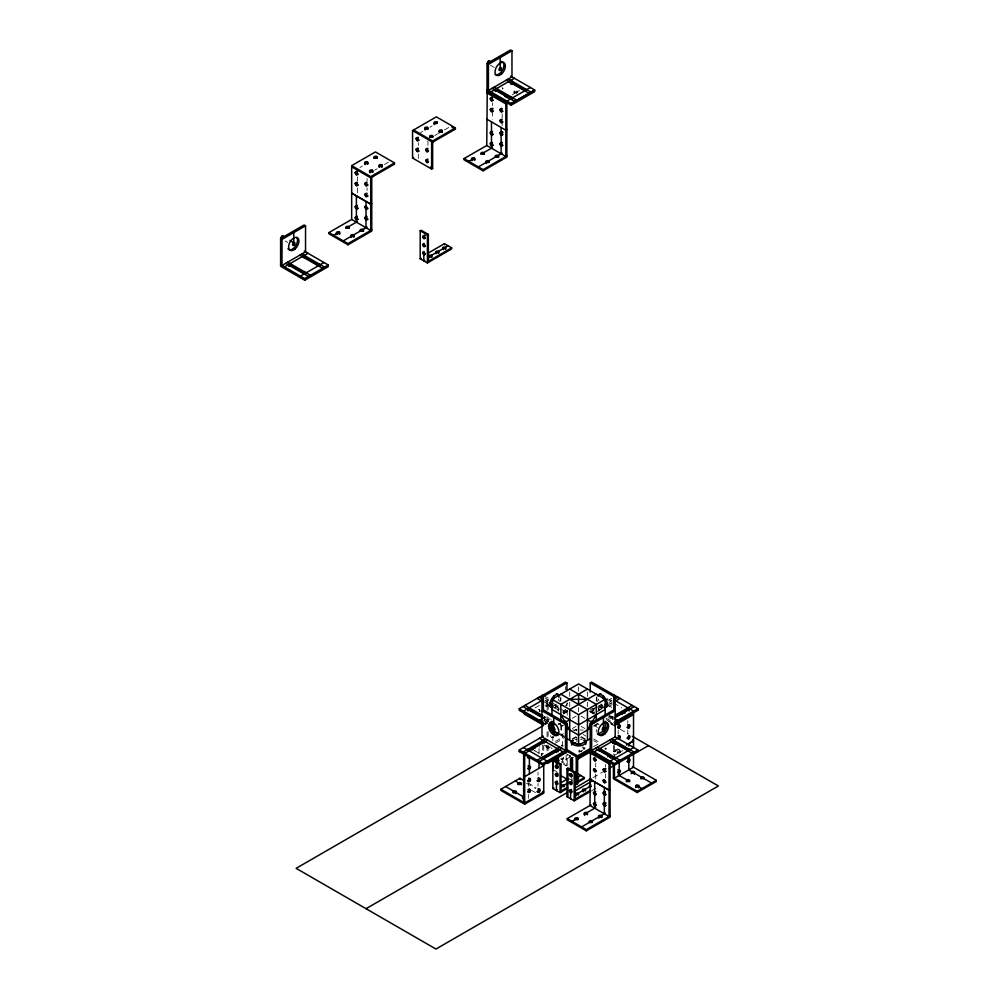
<?xml version="1.0" encoding="UTF-8"?>
<svg xmlns="http://www.w3.org/2000/svg" width="999" height="999" viewBox="0 0 999 999"><rect width="100%" height="100%" fill="white"/><g stroke="black" fill="none" stroke-linecap="round" stroke-linejoin="round"><path stroke-width="0.75" stroke-dasharray="5 3.75" d="M567.557 703.046L566.121 705.531A1.661 0.962 -60 0 0 565.584 705.494M359.965 167.482L362.525 166.009M420.579 132.592L422.852 131.281M429.832 127.248L432.192 125.886M374.737 170.105L377.085 168.744M384.465 164.485L388.461 162.175M434.777 135.539L438.311 133.491M444.368 129.995L449.425 127.085M512.187 94.768L514.535 93.406L514.535 92.208M519.555 90.509L516.895 92.045L516.895 90.847M545.104 700.973L548.114 699.238L548.114 711.251M535.039 707.979L540.384 704.894M548.114 700.436L547.077 701.036L547.077 710.301M554.52 708.079L558.316 705.881M544.243 717.657L545.254 717.07M557.355 710.089L559.378 708.915L554.557 706.131M541.982 721.79L547.702 718.493L544.243 716.495M544.605 721.79L551.148 718.019L543.394 722.602M562.912 711.226L565.534 709.715M563.011 711.276L565.621 709.765M543.406 723.975L551.173 719.48M562.824 712.762L566.708 710.514M544.705 723.476L551.236 719.705M563.011 712.911L566.933 710.651L564.16 709.053M563.386 713.186L568.456 710.264M544.742 724.4L547.415 722.851M563.461 713.586L567.182 711.438L563.648 709.402M544.792 724.762L547.502 723.201M563.723 713.835L567.769 711.488M558.041 724.587L560.614 723.114M572.252 718.306L576.048 716.121M560.988 726.735L566.121 723.776M596.94 706.768L590.234 710.651L594.155 712.911M607.679 700.574L611.7 698.251M594.705 714.16L590.696 711.85L590.696 710.651L597.052 706.98M598.326 706.243L602.135 704.045M590.696 711.85L594.23 709.814M597.814 707.742L602.634 704.944M602.622 706.131L597.789 708.915L599.812 710.089M608.978 702.459L611.513 700.998M603.458 707.28L598.801 709.964A1.436 0.824 0 0 0 598.389 710.551L598.389 708.915M608.791 704.208L611.45 702.659M551.785 737.612L552.822 737.012L552.822 741.096M597.365 711.5L603.371 708.041M609.727 704.37L612.262 702.896M552.609 737.699L553.646 737.1M609.477 706.143L612.137 704.607M560.851 724.887L560.851 735.127L563.386 733.666M572.252 728.546L576.048 726.36M555.432 741.47L563.411 736.875M574.038 730.731L576.698 729.195L576.698 730.831M555.432 743.106L563.411 738.498M572.252 738.785L576.048 736.588M593.781 726.36L598.851 723.426M561.438 745.903L562.474 745.304L562.474 735.089M613.224 717.794A1.436 0.824 0 0 1 612.924 716.495L609.465 718.493L611.488 719.655M561.438 759.49L562.474 758.903L562.474 761.338L567.182 764.06L567.182 754.794M562.262 759.577L563.299 758.978A1.661 0.962 60 0 0 563.299 757.055M570.142 756.917L561.438 761.937L566.146 764.66L567.182 764.06M593.593 746.628L598.913 743.556L593.706 740.646M563.598 764.385L566.146 765.858L568.781 764.335M619.18 753.596L619.18 749.225L614.472 751.935L613.436 751.236L618.144 748.513M613.436 751.335L619.792 747.664M614.472 751.822L619.555 748.888M614.235 755.456L617.769 753.421L617.769 752.222A1.661 0.962 0 0 1 618.506 750.611A1.661 0.962 0 0 1 620.554 751.797A1.661 0.962 0 0 1 617.769 752.222M622.789 750.524L620.117 752.06L620.117 750.861M593.081 777.609L602.547 772.14M591.957 790.571L595.841 788.323M572.602 730.007L576.923 730.007M580.244 730.007L583.129 730.007M544.38 701.897L548.076 704.02A1.661 0.962 0 0 0 545.978 704.944L547.639 705.906A1.661 0.962 0 0 0 548.076 705.868M490.384 65.235L494.23 67.457M285.264 240.996L287.824 242.47M612.137 701.023L609.765 699.65L609.765 700.836L612.437 702.384M613.773 703.159L621.803 707.791M609.053 705.868L611.725 707.404M598.851 705.881L602.647 708.079M609.228 715.521L612.924 717.657M591.645 708.204L594.105 709.627M590.234 709.015L594.255 711.226M605.931 718.069L613.773 722.602M590.696 710.651L594.58 712.899M606.231 719.617L612.699 723.363M608.541 721.216L613.773 724.238M589.984 711.001L593.781 713.186M610.751 723.426L613.436 724.974M589.335 711.463L594.717 714.56M610.851 723.875L613.536 725.436M620.254 729.307L628.321 733.965M596.565 723.114L599.125 724.587M581.118 716.121L584.914 718.306M592.719 722.814L596.316 724.887L596.316 732.205M543.893 695.716L549.737 699.088M593.618 725.249L597.464 727.472M545.242 698.114L547.639 699.512M552.822 703.146L558.853 706.63M554.195 705.144L559.015 707.929M561.438 709.327L566.146 712.037L566.146 715.134M545.654 700.998L548.201 702.459M546.166 703.633L548.713 705.107M546.028 705.182L547.227 705.881M581.118 726.36L584.914 728.546M593.706 739.01L600.237 742.781M583.241 734.602L585.851 736.113M558.316 723.426L563.386 726.36M581.118 736.588L586.188 739.522M560.826 734.028L565.996 737.125M582.792 746.827L585.202 748.214L581.643 749.987A1.661 0.962 0 0 0 579.47 750.174A1.661 0.962 0 0 0 579.495 751.448L579.832 751.61A1.661 0.962 0 0 0 580.656 751.76M560.851 735.127L563.386 736.588M561.063 735.464L564.959 737.612M582.292 747.727L584.827 749.2M566.545 753.883L570.579 756.206M544.143 745.017L546.703 746.49L546.703 745.291M534.702 750.699L541.758 754.782L541.758 753.583M554.108 770.129L556.718 771.64M569.23 778.808L572.415 780.694M527.984 782.866L536.013 787.499M526.56 783.241L535.814 788.586M531.593 790.384L535.439 792.607M554.457 707.704L558.366 709.964A1.436 0.824 0 0 1 558.778 710.551L558.778 708.915M627.784 720.629L627.784 723.251M627.784 730.007L627.784 734.078M620.604 751.548L620.604 752.734M618.144 730.144L618.144 734.215M617.282 751.548L617.282 752.734M614.472 745.654L614.472 755.032M613.436 745.054L613.436 754.432M612.924 716.495L612.924 719.292L610.464 717.831L610.464 716.633A1.661 0.962 0 0 0 610.726 715.471M612.512 717.07L612.512 718.706M610.951 715.946L610.951 717.145M605.382 764.51L605.382 767.132M605.382 773.888L605.382 777.959M598.801 711.138L598.801 708.341A1.436 0.824 0 0 0 600.536 709.64M596.316 697.102L596.316 701.498M595.729 762.874L595.729 766.957M595.729 773.95L595.729 779.794M587.449 691.982L587.449 696.378M587.449 702.222L587.449 706.605M579.07 750.749L579.07 751.947M578.583 686.862L578.583 691.258M578.583 707.342L578.583 711.725M576.923 737.412L576.923 741.845M571.928 777.921L571.928 780.356M569.717 691.982L569.717 696.378M569.717 702.222L569.717 706.605M567.182 710.252L567.182 716.071M566.933 702.871L566.933 705.943M566.146 755.394L566.146 765.858M565.521 686.713L565.521 689.785M561.438 725.361L561.438 735.576M560.851 697.102L560.851 701.498M558.366 711.138L558.366 708.341A1.436 0.824 0 0 1 556.98 709.715M549.05 746.653L549.05 747.851M548.114 717.419L548.114 722.052M548.114 731.43L548.114 737.612M548.114 745.329L548.114 751.51M547.077 716.47L547.077 721.103M547.077 732.03L547.077 738.211M547.077 745.928L547.077 752.11M546.465 705.619L546.465 706.817M546.216 745.978L546.216 747.165A1.661 0.962 0 0 0 548.314 748.101A1.661 0.962 0 0 0 549.325 746.69M545.978 704.944L545.978 706.143A1.661 0.962 0 0 0 548.076 707.067M544.83 718.618L544.83 719.817M544.667 717.07L544.667 718.706M543.731 745.516L543.731 753.246M542.707 744.917L542.707 754.183M541.271 754.257L541.271 755.456A1.661 0.962 0 0 1 542.107 754.632M539.885 710.376L539.885 711.575M539.398 709.702L539.398 710.901A1.661 0.962 0 0 1 539.835 711.825M539.023 748.588L539.023 754.02M537.999 772.202L537.999 775.124M537.999 783.478L537.999 786.201M528.346 783.616L528.346 786.338M528.346 794.405L528.346 798.338M517.382 91.533A1.661 0.962 0 0 1 514.885 92.358A1.661 0.962 0 0 1 514.885 90.697A1.661 0.962 0 0 1 517.382 91.533L517.382 92.72M514.048 91.533L514.048 92.72M502.534 87.999L502.534 89.186M502.16 113.874L502.16 117.944M502.16 122.028L502.16 125.612M492.507 102.86L492.507 105.582M492.507 111.014L492.507 119.78M427.947 140.959L427.947 145.379M418.306 142.77L418.306 145.479M418.306 153.996L418.306 158.616M367.058 178.471L367.058 181.094M367.058 187.849L367.058 190.572M357.405 176.835L357.405 180.919M357.405 187.912L357.405 193.756M516.895 93.406A1.661 0.962 0 0 1 516.146 93.656M515.284 93.656A1.661 0.962 0 0 1 514.535 92.045A1.661 0.962 0 0 1 517.32 92.47M502.185 87.837A1.661 0.962 0 0 1 503.021 88.674M603.346 707.679A7.318 4.233 60 0 1 600.661 706.131M597.514 701.535A7.318 4.233 60 0 1 597.002 696.703M603.421 706.293A7.318 4.233 60 0 1 600.824 703.995M598.938 700.724A7.318 4.233 60 0 1 598.413 698.975M609.29 716.183A1.661 0.962 0 0 1 610.826 717.519A1.661 0.962 0 0 1 608.116 717.831M610.464 716.633A1.661 0.962 0 0 1 608.453 716.783M598.214 710.564A1.661 0.962 0 0 1 598.638 709.877L599.787 709.552A1.661 0.962 0 0 1 600.636 709.665M613.224 719.417A1.436 0.824 0 0 1 612.924 718.119M606.031 749.175A1.661 0.962 0 0 0 605.756 748.014L605.756 749.2A1.661 0.962 0 0 0 604.582 748.925M581.855 751.51A1.661 0.962 0 0 1 581.081 751.735M582.367 750.599A1.661 0.962 0 0 0 581.967 750.149L581.643 751.186A1.661 0.962 0 0 0 579.47 751.373A1.661 0.962 0 0 0 579.495 752.634M544.567 719.342A1.661 0.962 0 0 1 544.405 720.516M544.567 718.144A1.661 0.962 0 0 1 544.405 719.317M562.025 725.511A1.661 0.962 60 0 1 560.714 724.662A1.661 0.962 60 0 1 560.302 722.989M570.142 756.755A1.661 0.962 0 0 1 570.491 756.593M545.978 706.143A1.661 0.962 0 0 1 548.076 705.219M569.88 756.718A1.661 0.962 0 0 1 570.142 755.556M618.106 753.571A1.661 0.962 0 0 1 617.432 752.334A1.661 0.962 0 0 1 619.517 751.835A1.661 0.962 0 0 1 620.554 752.984M563.299 712.05A1.661 0.962 60 0 1 563.299 713.973M538.224 709.415A1.661 0.962 0 0 1 539.76 710.014A1.661 0.962 0 0 1 539.398 711.063M563.299 758.978A1.661 0.962 60 0 1 561.638 758.016M562.449 758.041A1.661 0.962 60 0 1 562.15 759.627A1.661 0.962 60 0 1 560.601 758.616M561.45 745.404A1.661 0.962 60 0 1 563.299 746.191M552.085 748.613A1.661 0.962 60 0 1 551.198 747.964M550.761 747.215A1.661 0.962 60 0 1 550.649 746.827M542.107 755.094A1.661 0.962 0 0 1 541.396 753.895A1.661 0.962 0 0 1 543.369 753.333M553.958 736.663A1.661 0.962 60 0 1 552.509 736.8M552.959 736.937A1.661 0.962 60 0 1 552.235 737.774A1.661 0.962 60 0 1 550.948 736.738M550.761 736.35A1.661 0.962 60 0 1 550.611 735.576M534.964 750.499A1.661 0.962 0 0 1 534.353 750.861M546.216 747.165A1.661 0.962 0 0 1 548.314 746.241M548.713 746.802A1.661 0.962 0 0 1 546.441 746.453A1.661 0.962 0 0 1 547.052 745.142M562.025 746.428A1.661 0.962 60 0 1 562.262 746.777M539.622 746.703A1.661 0.962 -60 0 1 539.335 747.002M544.467 716.658A1.436 0.824 0 0 1 544.467 717.482M544.467 718.293A1.436 0.824 0 0 1 544.467 719.118M560.339 698.139A7.318 4.233 -60 0 1 559.652 701.535M556.505 706.131A7.318 4.233 -60 0 1 553.821 707.679M558.753 698.975A7.318 4.233 -60 0 1 558.241 700.724M556.343 703.995A7.318 4.233 -60 0 1 555.094 705.319M572.24 739.585A7.318 4.233 0 0 1 576.685 737.612M580.481 737.612A7.318 4.233 0 0 1 584.927 739.585M574.924 739.672A7.318 4.233 0 0 1 576.685 739.248M580.481 739.248A7.318 4.233 0 0 1 582.242 739.672"/><path stroke-width="1.5" d="M570.479 773.688L570.579 774.7A1.536 0.887 60 0 0 571.803 775.986M590.859 723.601A1.661 0.962 -60 0 1 590.859 722.24L591.046 721.852A1.661 0.962 -60 0 1 592.332 720.816A1.661 0.962 -60 0 1 593.056 721.653M489.485 60.877L488.661 62.313L487.637 62.225M587.449 730.007L591.046 723.776M592.719 720.891L596.316 714.66M566.121 723.776L566.308 723.601A1.661 0.962 60 0 0 565.996 721.665A1.661 0.962 60 0 0 564.447 720.891L564.26 721.066A1.661 0.962 60 0 0 564.11 721.653M544.467 742.806A1.436 0.824 0 0 0 542.22 742.632L528.234 750.711L528.234 749.075A1.436 0.824 0 0 0 528.234 750.249A1.436 0.824 0 0 0 530.257 750.249M625.249 712.849A1.661 0.962 0 0 0 623.651 712.137L621.977 713.099A1.661 0.962 0 0 0 622.464 713.773M521.391 784.777A1.661 0.962 0 0 0 520.442 783.865A1.661 0.962 0 0 0 518.606 784.015L518.331 784.215A1.661 0.962 0 0 0 518.069 784.69M510.639 76.099L534.702 89.985L534.702 91.621L511.163 105.207L487.012 91.259L487.012 63.536L510.551 49.95L511.963 50.762L511.963 76.861L488.424 90.447L488.424 64.361L511.963 50.762M371.765 177.248L371.765 231.069L347.989 244.792L328.933 233.778L328.933 232.58L351.673 219.455L351.673 165.647L375.437 151.923L394.505 162.924L394.505 164.123L370.729 177.847L351.673 166.833M413.598 129.995L432.654 140.996L432.654 168.456L431.618 169.043L412.562 158.042L412.562 130.594L436.326 116.858L455.394 127.872L455.394 129.071L432.654 142.195M486.763 92.857L505.831 103.871L506.868 103.272L506.868 157.08L483.091 170.817L464.023 159.803L464.023 158.604L486.763 145.479L487.237 91.396M490.871 91.858L514.41 78.272M356.381 172.003L357.405 171.403M417.27 137.924L418.306 137.325M356.381 174.725L357.405 174.126M417.27 140.647L418.306 140.047M491.471 98.027L492.507 97.427M491.471 100.737L492.507 100.15M356.381 182.879L357.405 182.28M417.27 148.801L418.306 148.202M351.673 165.647L370.729 176.648L394.505 162.924M412.562 130.594L431.618 141.596L455.394 127.872M356.381 185.589L357.405 184.99M417.27 151.523L418.306 150.924M491.471 108.891L492.507 108.292A1.661 0.962 60 0 1 493.094 108.816M506.88 101.099L530.407 87.512M366.021 183.004L367.058 182.417A1.661 0.962 60 0 0 366.758 182.28M486.763 91.658L506.293 102.398M426.91 148.938L427.947 148.339M491.471 111.613L492.507 111.014M412.562 158.042L413.598 157.442M366.021 185.727L367.058 185.127M426.91 151.648L427.947 151.061A1.661 0.962 60 0 1 426.935 148.426M501.123 109.028L502.16 108.429M281.069 238.012L282.242 237.337M304.233 251.111L328.284 264.997L328.284 266.633L304.745 280.22L280.594 266.283L280.594 238.549L304.133 224.962L305.544 225.774L305.544 251.873L282.005 265.459L282.005 239.373L305.544 225.774M501.123 111.751L502.16 111.151M366.021 193.881L367.058 193.282M426.86 159.778L427.16 159.977A1.661 0.962 60 0 1 428.084 161.95A1.661 0.962 60 0 1 426.973 162.562L426.673 162.35A1.661 0.962 60 0 1 425.749 160.377A1.661 0.962 60 0 1 426.86 159.778L427.947 159.216M366.021 196.603L367.058 196.004M426.91 162.512L427.947 161.925M501.123 119.905L502.16 119.306M357.405 205.544L356.381 206.144L356.381 195.916M501.123 122.627L502.16 122.028M357.405 208.254L356.381 208.853L356.381 217.008L357.405 216.408M492.507 131.568L491.471 132.155L491.471 121.94M351.673 193.207L370.729 204.208L371.765 203.509M492.507 134.278L491.471 134.877L491.471 143.032L492.507 142.432M367.058 208.391L366.021 208.991L366.021 217.145L367.058 216.546A1.661 0.962 60 0 0 366.046 217.994A1.661 0.962 60 0 0 368.082 219.181M502.16 131.693L501.123 132.293L501.123 127.51M505.831 130.12L506.868 129.52L505.831 130.232L486.763 119.118M502.16 134.415L501.123 135.015L501.123 143.169L502.16 142.57M357.405 219.131L356.381 219.73L356.381 222.178M333.641 235.302L336.938 233.391L336.938 234.59M357.405 221.578L348.701 226.611L348.701 227.797M492.507 145.155L491.471 145.754L491.471 148.202M284.465 266.87L307.992 253.284M367.058 219.268L366.021 219.867L366.021 227.747M468.731 161.326L472.302 159.553A1.661 0.962 0 0 0 474.475 159.365A1.661 0.962 0 0 0 474.438 158.104L474.113 157.942A1.661 0.962 0 0 0 471.94 158.117A1.661 0.962 0 0 0 471.965 159.39L472.04 160.614M492.507 147.602L483.803 152.622L483.803 153.821M502.16 145.292L501.123 145.891L501.123 153.771M343.281 240.871L351.286 236.251L351.286 237.45M360.701 230.819L353.646 234.89L353.646 236.089M367.058 227.148L363.062 229.458L363.062 230.657M478.384 166.895L486.388 162.275L486.388 163.474M495.804 156.843L488.736 160.914L488.736 162.113M502.16 153.172L498.151 155.482L498.151 156.681M328.933 232.58L347.989 243.594L371.765 229.87M464.023 158.604L483.091 169.618L506.868 155.894M300.462 276.111L324.001 262.525M280.594 264.648L304.745 278.584L328.284 264.997M427.609 253.409L444.443 243.694L451.635 247.852L451.635 248.938L427.397 262.937L420.192 258.778L420.192 230.781L421.128 230.245L428.334 234.403L428.334 262.4M423.788 236.014L424.737 235.477M420.192 230.781L427.397 234.94L428.334 234.403M423.788 238.524L424.737 237.974M423.788 246.566L424.737 246.016M423.788 254.608L424.737 254.071M420.192 258.778L421.128 258.242M448.039 245.779L445.304 247.352L445.304 248.439M424.737 260.314L423.788 260.864L423.788 253.359M428.334 261.313L451.635 247.852M543.394 724.238L519.243 710.289L519.243 708.666L542.782 695.067M566.933 749.65L542.782 763.586L542.782 765.222L566.933 751.273L566.933 723.551L543.394 709.964L541.982 710.776L565.521 724.375L565.521 750.461L541.982 736.875L541.982 695.691L565.521 682.105L566.933 682.929L566.933 690.596M541.982 695.691L543.394 696.515L566.933 682.929M523.526 711.138L543.369 699.675L539.135 697.227M527.909 710.901L529.72 709.852M551.985 715.384L551.985 699.3L578.583 683.94L605.182 699.3L605.182 715.384M590.234 692.132L590.234 682.929L591.645 682.105L615.184 695.691L615.184 736.875L591.645 750.461L591.645 724.375L615.184 710.776L613.773 709.964L590.234 723.551L590.234 751.273L614.385 765.222L648.488 745.616M587.449 689.06L560.851 704.42L560.851 720.504M539.535 720.379L543.231 718.244L522.989 706.555M596.316 694.18L569.717 709.54L569.717 740.247M543.444 725.536L296.129 868.331L435.939 949.05L718.406 785.976L632.355 736.3M551.785 722.502L552.822 721.902A1.661 0.962 60 0 0 552.509 721.778M566.121 721.852L569.717 719.779M551.985 699.3L578.583 714.66L605.182 699.3M543.306 736.113L519.243 749.999L542.832 763.561M604.77 700.624L607.429 699.088M614.335 695.104L637.924 708.666L637.874 710.314M565.521 724.375L566.933 723.551M590.234 682.929L613.773 696.515L615.184 695.691M523.976 780.556L519.967 778.233L500.899 789.247L500.899 790.434L524.675 804.17L543.731 793.156L543.731 765.596L519.293 751.61M522.989 752.11L545.679 739.01M605.157 704.67L607.704 703.196M614.86 699.063L618.031 697.227M604.782 706.518L607.454 704.969M525.012 753.271L547.702 740.172M604.645 707.304L608.453 705.107M620.054 698.401L614.81 701.435A1.436 0.824 0 0 0 614.81 700.262L633.641 711.138M605.182 709.54L578.583 724.887L551.985 709.54M591.246 727.821L578.583 735.127L567.182 728.546M537.112 760.264L559.802 747.165M615.471 715.022L632.155 705.381M556.343 750.786L556.343 749.163A1.436 0.824 0 0 1 558.366 749.163L558.366 750.786A1.436 0.824 0 0 0 556.343 750.786L542.357 758.865L542.357 757.23A1.436 0.824 0 0 0 542.357 758.403A1.436 0.824 0 0 0 544.38 758.403M615.534 716.62L627.547 709.839A1.436 0.824 0 0 1 628.933 710.052L628.933 708.416A1.436 0.824 0 0 0 626.91 708.416L626.91 710.052M539.135 761.425L561.825 748.326M614.947 717.657L634.178 706.555M571.553 744.954L575.561 742.644M615.184 721.79L637.924 708.666M615.272 723.376L637.924 710.289M614.472 724.375L633.528 713.373L633.528 747.102M567.182 738.785L578.583 745.366L591.246 738.061M597.577 734.402L605.182 730.007L605.182 721.241M614.472 725.574L633.528 714.56L632.492 713.973M556.455 765.758L557.405 765.209M567.469 788.398L560.064 792.669L552.859 788.511L552.859 760.526L560.064 764.685L561.001 764.135L561.001 792.132M556.518 767.619A1.436 0.824 60 0 1 556.393 766.957L557.804 766.146A1.436 0.824 60 0 0 557.942 766.807M570.516 769.63L570.516 758.965L572.939 757.567M565.771 750.611L576.236 756.643L590.933 748.164M556.455 768.256L557.405 767.544M577.647 757.467L590.933 749.787M576.535 758.653L589.909 750.936L589.909 752.135L576.71 759.752M589.997 751.685L609.053 762.687L609.053 816.508L589.997 805.494L590.459 751.41M591.021 752.272L589.997 752.871L609.053 763.885L610.089 763.286L610.089 817.107L586.313 830.831L567.257 819.817L567.257 818.618L591.021 804.894M556.455 773.8L557.405 773.251M594.093 751.872L617.632 738.286M590.659 791.32L574.188 800.823L566.982 796.665L566.982 768.668L567.919 768.131L575.124 772.289L575.124 800.286M556.455 776.298L557.405 775.748L557.405 773.663L558.191 774.125M556.455 781.842L557.405 781.305L557.405 783.803L556.455 784.34M594.705 760.763L595.729 760.164M566.982 768.668L574.188 772.826L575.124 772.289M570.641 775.773A1.436 0.824 60 0 1 570.516 775.112L571.928 774.3L571.928 775.474M570.579 776.41L571.528 775.861M561.563 782.404L568.044 778.658M627.172 744.492L633.528 740.821L632.492 740.222M626.41 745.042L633.528 740.933L632.492 740.334M552.859 788.511L553.796 787.974M567.644 783.054L564.035 785.127L564.035 786.213M580.706 775.511L577.971 777.085L577.971 778.171M557.405 790.047L556.455 790.596L556.455 783.091M610.102 761.113L633.641 747.527M570.579 784.452L571.528 783.903L571.528 781.817L572.315 782.279M561.001 791.046L567.469 787.312M576.535 782.08L584.303 777.584L584.303 778.671L576.535 783.166M594.705 771.628L595.729 771.028M577.647 783.666L576.236 784.477L575.124 783.89M604.345 769.043L605.382 768.443M590.234 749.65L614.385 763.586L637.924 749.999L637.924 751.635M570.579 789.997L571.528 789.447L571.528 791.957L570.579 792.494M366.034 908.69L567.407 792.432M575.511 787.749L591.021 778.646L589.997 779.133L609.053 790.134M609.303 768.243L613.349 765.896M604.345 771.765L605.382 771.166M574.4 791.295L591.221 781.58M566.982 796.665L567.919 796.128L567.919 768.131M589.934 786.488L585.127 789.26L585.127 790.346M575.124 799.2L590.659 790.221M604.345 782.642L605.382 782.042M595.729 791.583L594.705 792.182L594.705 781.955M595.729 794.292L594.705 794.892L594.705 803.046L595.729 802.447M605.382 791.72L604.345 792.307L604.345 787.524M610.089 789.535L609.053 790.246L589.997 779.245M605.382 794.43L604.345 795.029L604.345 803.184L605.382 802.584A1.661 0.962 60 0 1 605.968 803.109M595.729 805.169L594.705 805.768L594.705 808.216M571.965 821.34L575.262 819.43M595.729 807.617L587.025 812.649L587.025 813.835M605.382 805.306L604.345 805.906L604.345 813.785M613.436 777.597L637.2 791.32L656.268 780.306L656.268 781.505L637.2 792.519L613.436 778.795L613.436 763.698M581.605 826.91L589.61 822.289M605.382 813.186L601.386 815.496L601.386 816.695M567.257 818.618L586.313 829.632L610.089 815.908M569.717 699.3L587.449 699.3M590.859 722.24L591.883 722.327L587.449 719.779M507.13 97.79A1.661 0.962 0 0 0 507.967 96.965L506.306 96.004A1.661 0.962 0 0 0 504.857 96.478M543.593 717.744L529.62 709.839A1.436 0.824 0 0 0 528.009 710.214M610.364 757.816A1.661 0.962 0 0 0 611.188 756.98L609.527 756.018A1.661 0.962 0 0 0 607.916 756.73M339.348 232.08L339.011 231.918A1.661 0.962 0 0 0 336.838 232.093A1.661 0.962 0 0 0 336.875 233.366L337.2 233.529A1.661 0.962 0 0 0 339.373 233.341A1.661 0.962 0 0 0 339.348 232.08L339.285 233.242A1.661 0.962 0 0 1 339.697 234.216M339.348 233.279L339.011 233.117A1.661 0.962 0 0 0 336.988 233.204A1.661 0.962 0 0 0 336.626 234.353M487.012 63.536L488.424 64.361M508.266 78.996L530.956 92.095M509.989 82.492A1.436 0.824 0 0 1 511.725 82.617L525.936 90.859M506.243 80.157L528.933 93.257M494.143 87.15L516.833 100.25M495.154 91.359A1.436 0.824 0 0 1 497.602 90.772L511.95 99.213A1.436 0.824 0 0 1 512 99.425M492.12 88.312L514.81 101.411M487.012 89.635L511.163 103.571L534.702 89.985L511.113 103.546L511.163 105.207M486.763 145.479L505.831 156.481L505.831 102.672M451.873 127.023L455.394 129.071M430.307 167.095L432.654 168.456M351.673 193.094L370.729 204.096M351.673 219.455L370.729 230.469L370.729 176.648M281.231 238.599A1.661 0.962 -60 0 1 282.242 235.976L284.815 237.45M289.935 240.409L293.781 242.632M280.594 238.549L282.005 239.373M301.848 254.008L324.55 267.108M305.319 257.63L305.319 256.006A1.436 0.824 0 0 0 303.284 256.006L303.284 257.63A1.436 0.824 0 0 1 305.319 257.63L319.293 265.709A1.436 0.824 0 0 1 319.717 266.296M299.825 255.17L322.515 268.269M287.737 262.163L310.427 275.262M288.798 266.159A1.436 0.824 0 0 1 291.196 265.784L305.17 273.863A1.436 0.824 0 0 1 305.544 274.226M285.702 263.324L308.404 276.423M627.447 709.852L629.258 710.901M569.717 689.06L596.316 704.42L596.316 720.504M627.784 724.562L628.821 725.162M615.172 718.955L617.632 720.379M627.784 727.284L628.821 727.884M618.144 722.252L619.18 722.851M619.18 725.299L618.144 724.7A1.661 0.962 -60 0 0 617.832 724.924M560.851 694.18L587.449 709.54L587.449 740.247M618.144 727.422L619.18 728.021M627.784 738.161L628.821 738.761M618.144 735.576L619.18 736.176M618.144 738.298L619.18 738.885M615.184 736.875L637.924 749.999M590.234 723.551L591.645 724.375M549.462 703.196L553.284 705.406M611.488 739.01L634.178 752.11M612.699 742.806A1.436 0.824 0 0 1 614.947 742.632L628.933 750.711L628.933 749.075A1.436 0.824 0 0 1 628.933 750.249A1.436 0.824 0 0 1 626.91 750.249M537.112 698.401L542.357 701.435A1.436 0.824 0 0 1 543.006 700.049M549.987 705.831L552.522 707.304M609.465 740.172L632.155 753.271M627.784 758.703L628.821 759.302L628.821 756.58M627.784 761.425L628.821 762.025L628.821 769.904L631.793 771.615L631.793 772.814M632.492 766.583L656.268 780.306M525.012 705.381L542.969 715.759M597.365 747.165L620.054 760.264M600.824 750.786L600.824 749.163A1.436 0.824 0 0 0 598.801 749.163L598.801 750.786A1.436 0.824 0 0 1 600.824 750.786L614.81 758.865L614.81 757.23A1.436 0.824 0 0 1 614.81 758.403A1.436 0.824 0 0 1 612.787 758.403M595.342 748.326L618.031 761.425M643.556 778.408L651.56 783.029M519.243 708.666L543.306 722.552M543.406 723.975L524.338 712.961L524.338 714.16L543.406 725.162M558.316 733.666L551.985 730.007L551.985 721.241M549.425 728.646L559.015 734.19M618.144 772.427L619.18 773.026L619.18 775.474M618.144 774.874L626.848 779.907L626.848 781.106M641.907 788.598L638.611 786.7A1.661 0.962 0 0 1 636.363 786.75A1.661 0.962 0 0 1 636.038 785.501L636.326 785.301A1.661 0.962 0 0 1 638.523 785.289A1.661 0.962 0 0 1 638.836 786.538L638.611 787.886M567.182 749.787L577.647 755.943M539.535 738.286L563.074 751.872M556.605 759.153L559.015 760.551M553.796 759.977L561.001 764.135M584.303 777.584L577.097 773.426L577.097 774.512M523.526 747.527L547.065 761.113M542.707 764.997L543.731 765.596L524.675 776.71L523.638 776.011M561.001 775.736L567.919 779.732M528.346 757.629L529.383 758.229L529.383 766.383L528.346 765.783A1.661 0.962 -60 0 0 528.034 766.008M528.346 768.506L529.383 769.105L529.383 773.888M539.023 778.646L537.999 778.046A1.661 0.962 -60 0 1 539.01 779.495A1.661 0.962 -60 0 1 536.975 780.669M537.999 780.768L539.023 781.368M528.346 780.906L529.383 781.493M542.707 791.358L543.731 791.957L524.675 802.971L500.899 789.247M539.023 789.51L537.999 788.923A1.661 0.962 -60 0 1 539.01 790.371A1.661 0.962 -60 0 1 536.975 791.545M537.999 791.633L539.023 792.232M515.259 780.956L518.556 782.866A1.661 0.962 0 0 1 520.804 782.804A1.661 0.962 0 0 1 521.128 784.053L520.841 784.252A1.661 0.962 0 0 1 518.643 784.265A1.661 0.962 0 0 1 518.331 783.016L518.556 784.053M528.346 791.77L529.383 792.369M505.606 786.525L513.611 791.146L513.611 792.344M550.549 705.444L553.159 706.955M428.009 161.963L427.709 161.751A1.661 0.962 60 0 1 426.898 159.34M376.785 156.506L377.073 156.693A1.661 0.962 0 0 1 376.76 157.954A1.661 0.962 0 0 1 374.563 157.929L374.275 157.742A1.661 0.962 0 0 1 374.6 156.481A1.661 0.962 0 0 1 376.785 156.506L376.848 157.742M612.512 742.819A1.661 0.962 0 0 1 615.109 742.544L615.659 743.206A1.661 0.962 0 0 1 614.909 744.055M560.851 714.66L564.447 720.891M566.833 725.024L569.717 730.007M641.208 778.246L641.208 777.047L634.14 772.976L634.14 774.175M637.2 791.32L637.2 792.519M636.276 785.339L636.276 786.538M633.528 753.283L633.528 767.182L614.472 778.196L614.335 763.561M628.821 743.643L628.821 746.041M622.464 712.412L622.464 713.611M619.18 762.162L619.18 770.316L618.144 769.717A1.661 0.962 -60 0 0 617.832 769.929M615.172 742.582L615.172 743.768A1.661 0.962 0 0 0 613.91 743.493M614.947 742.632L614.947 741.008A1.436 0.824 0 0 0 612.924 741.008A1.436 0.824 0 0 0 612.924 742.17M613.773 696.515L613.773 710.326M612.924 741.008L612.924 742.632M610.701 756.305L610.701 757.492M603.421 695.878L603.421 698.963M603.421 717.582L603.421 728.995M599.025 818.056L599.025 816.857L591.97 820.928L591.97 822.127M586.313 829.632L586.313 830.831M584.677 813.998L584.677 815.196M578.583 694.18L578.583 704.42M578.583 714.66L578.583 745.366M578.159 794.367L578.159 793.281L582.966 790.509L582.966 791.595A1.536 0.887 0 0 0 583.279 791.745M577.647 755.831L577.647 783.716L576.236 784.54L576.236 756.643M577.609 818.081L577.609 819.28M575.998 794.53L575.998 795.629A1.536 0.887 0 0 0 576.311 795.766M574.188 772.826L574.188 800.823M572.539 770.791L572.539 760.139A1.436 0.824 60 0 0 571.528 758.391A1.436 0.824 60 0 0 570.516 758.965M571.928 771.365L571.928 758.154A1.436 0.824 60 0 1 572.052 757.654M571.528 775.699L571.528 776.872M570.516 773.613L570.516 775.112M570.579 791.245L570.579 798.75M560.064 764.685L560.064 792.669M558.416 756.555L558.416 762.637M557.804 757.342L557.804 763.211M557.804 766.146L557.804 767.319M556.393 758.428L556.393 766.957M556.118 750.736L556.118 751.935M553.746 695.878L553.746 698.963M553.746 717.582L553.746 728.995M552.697 760.102L552.697 770.941M551.785 730.007L551.785 725.224L552.822 724.625A1.661 0.962 60 0 1 551.685 722.964A1.661 0.962 60 0 1 552.235 721.753M542.22 742.632L542.22 741.008A1.436 0.824 0 0 1 544.243 741.008L544.243 742.632M543.394 696.515L543.394 710.326M542.357 700.262L542.357 701.897M539.023 762.474L539.023 768.318M532.342 748.151L532.342 749.35M530.257 710.052L530.257 708.416A1.436 0.824 0 0 0 528.234 708.416A1.436 0.824 0 0 0 528.234 709.59M528.234 708.416L528.234 710.052M525.699 90.697L525.699 89.061A1.436 0.824 0 0 1 525.699 90.235A1.436 0.824 0 0 1 523.676 90.235M524.675 753.433L524.675 804.17M523.638 754.382L523.638 802.372M523.026 797.776L523.026 796.578L515.959 792.507L515.959 793.706M519.967 778.233L519.967 779.432M519.293 749.974L519.243 751.635M511.938 82.567L511.938 83.754M511.725 82.617L511.725 80.994A1.436 0.824 0 0 0 509.702 80.994A1.436 0.824 0 0 0 509.702 82.155M511.588 98.851L511.588 97.215A1.436 0.824 0 0 1 511.588 98.389A1.436 0.824 0 0 1 509.552 98.389M509.702 80.994L509.702 82.617M507.48 96.279L507.48 97.477M500.187 57.555L500.187 68.981M497.602 90.772L497.602 89.148A1.436 0.824 0 0 0 495.579 89.148A1.436 0.824 0 0 0 495.579 90.31M495.579 89.148L495.579 90.772M483.091 169.618L483.091 170.817M474.375 158.067L474.375 159.266M444.443 243.694L444.443 244.78M443.144 249.688L443.144 248.601L438.336 251.373L438.336 252.46M441.845 130.257L441.845 131.456M439.485 131.618L439.485 132.817M436.9 121.978L436.9 123.164M436.176 253.709L436.176 252.622A1.536 0.887 0 0 1 436.863 251.149A1.536 0.887 0 0 1 438.736 252.235A1.536 0.887 0 0 1 436.176 252.622L431.368 255.394L431.368 256.481M434.54 123.327A1.661 0.962 0 0 0 437.325 122.902A1.661 0.962 0 0 0 435.289 121.728A1.661 0.962 0 0 0 434.54 123.327L434.54 124.525M432.43 135.702L432.43 136.9M431.618 141.596L431.618 169.043M429.208 256.643A1.536 0.887 0 0 0 431.768 256.256A1.536 0.887 0 0 0 429.895 255.17A1.536 0.887 0 0 0 429.208 256.643L429.208 257.73M427.485 127.41L427.485 128.609M427.397 234.94L427.397 262.937M425.124 128.771L425.124 129.97M381.793 164.823L381.793 166.021M379.445 166.184A1.661 0.962 0 0 0 382.23 165.759A1.661 0.962 0 0 0 380.194 164.573A1.661 0.962 0 0 0 379.445 166.184L379.445 167.382A1.661 0.962 0 0 1 379.183 167.183M375.612 157.18L375.612 158.379M372.377 170.267L372.377 171.453M370.03 171.616L370.03 172.815M367.432 161.975L367.432 163.174M366.021 201.498L366.021 206.281M365.085 163.337L365.085 164.523M347.989 243.594L347.989 244.792M319.293 265.709L319.293 264.073A1.436 0.824 0 0 1 319.293 265.247A1.436 0.824 0 0 1 317.27 265.247M305.17 273.863L305.17 272.228A1.436 0.824 0 0 1 305.17 273.401A1.436 0.824 0 0 1 303.147 273.401M304.707 278.559L304.745 280.22M293.781 232.58L293.781 243.993M291.196 265.784L291.196 264.161A1.436 0.824 0 0 0 289.173 264.161L289.173 265.784M474.787 160.24A1.661 0.962 0 0 0 474.438 159.291L474.113 159.128A1.661 0.962 0 0 0 472.09 159.228A1.661 0.962 0 0 0 471.728 160.377M481.019 154.258A1.661 0.962 0 0 1 482.617 153.546A1.661 0.962 0 0 1 484.228 154.258M486.126 163.274A1.661 0.962 0 0 1 485.951 163.037M485.951 162.55A1.661 0.962 0 0 1 487.35 161.838A1.661 0.962 0 0 1 489.011 162.313M495.317 157.355A1.661 0.962 0 0 1 496.978 156.393A1.661 0.962 0 0 1 498.638 157.355M502.984 134.503A1.661 0.962 60 0 1 501.136 133.154A1.661 0.962 60 0 1 501.848 131.568M502.747 132.218A1.661 0.962 60 0 1 502.984 132.58M493.094 134.44A1.661 0.962 60 0 1 491.483 133.017A1.661 0.962 60 0 1 491.92 131.406M502.984 145.367A1.661 0.962 60 0 1 501.136 144.018A1.661 0.962 60 0 1 501.848 142.445M493.094 145.317A1.661 0.962 60 0 1 491.57 144.081A1.661 0.962 60 0 1 491.67 142.358M424.637 129.283A1.661 0.962 0 0 1 426.298 128.322A1.661 0.962 0 0 1 427.972 129.283M434.278 124.326A1.661 0.962 0 0 1 434.89 123.014A1.661 0.962 0 0 1 437.162 123.364M439.061 131.893A1.661 0.962 0 0 1 441.096 131.206A1.661 0.962 0 0 1 442.27 132.392M429.645 137.325A1.661 0.962 0 0 1 431.243 136.613A1.661 0.962 0 0 1 432.854 137.325M419.13 140.135A1.661 0.962 60 0 1 417.582 139.348A1.661 0.962 60 0 1 417.282 137.425M419.13 150.999A1.661 0.962 60 0 1 417.582 150.225A1.661 0.962 60 0 1 417.282 148.289M510.851 84.203A1.661 0.962 0 0 0 512.437 83.192L511.888 82.53A1.661 0.962 0 0 0 509.865 82.43M502.984 122.103A1.661 0.962 60 0 1 501.436 121.329A1.661 0.962 60 0 1 501.136 119.393M511.126 83.491A1.661 0.962 0 0 1 511.888 83.716L512.175 83.916A1.661 0.962 0 0 1 512.437 84.391M493.094 100.3A1.661 0.962 60 0 1 491.57 99.076A1.661 0.962 60 0 1 491.67 97.34M493.094 111.176A1.661 0.962 60 0 1 491.67 110.14A1.661 0.962 60 0 1 491.483 108.391M502.984 111.239A1.661 0.962 60 0 1 501.323 110.277A1.661 0.962 60 0 1 501.323 108.354M505.869 97.228A1.661 0.962 0 0 1 507.13 97.328M501.361 61.488A7.318 4.233 -60 0 1 502.884 69.431A7.318 4.233 -60 0 1 495.117 74.5M368.082 195.916A1.661 0.962 60 0 1 366.471 195.479A1.661 0.962 60 0 1 366.046 193.369M368.082 208.304A1.661 0.962 60 0 1 366.471 207.879A1.661 0.962 60 0 1 366.046 205.769M358.241 219.218A1.661 0.962 60 0 1 356.481 218.057A1.661 0.962 60 0 1 356.818 216.259M345.916 228.234A1.661 0.962 0 0 1 347.527 227.522A1.661 0.962 0 0 1 349.138 228.234M351.024 236.288A1.661 0.962 0 0 1 353.296 235.939A1.661 0.962 0 0 1 353.908 237.25M374.013 158.466A1.661 0.962 0 0 1 374.962 157.542A1.661 0.962 0 0 1 376.785 157.705L377.073 157.892A1.661 0.962 0 0 1 377.335 158.366M360.214 231.331A1.661 0.962 0 0 1 361.888 230.369A1.661 0.962 0 0 1 363.549 231.331M358.241 208.341A1.661 0.962 60 0 1 356.393 206.993A1.661 0.962 60 0 1 357.105 205.407M368.082 185.04A1.661 0.962 60 0 1 366.346 184.44A1.661 0.962 60 0 1 366.233 182.33M382.055 167.183A1.661 0.962 0 0 1 381.793 167.382M379.183 166.221A1.661 0.962 0 0 1 382.055 166.221M358.241 174.201A1.661 0.962 60 0 1 356.581 173.239A1.661 0.962 60 0 1 356.581 171.316M358.241 185.077A1.661 0.962 60 0 1 356.693 184.303A1.661 0.962 60 0 1 356.393 182.367M369.593 172.39A1.661 0.962 0 0 1 371.203 171.179A1.661 0.962 0 0 1 372.814 172.39M364.822 164.323A1.661 0.962 0 0 1 366.258 162.887A1.661 0.962 0 0 1 367.707 164.323M303.284 257.168A1.436 0.824 0 0 1 303.284 256.006M296.853 237.6A7.318 4.233 -60 0 1 294.955 246.853A7.318 4.233 -60 0 1 287.887 248.751M289.173 265.322A1.436 0.824 0 0 1 289.173 264.161M488.061 63.836A1.661 0.962 -60 0 1 487.937 61.651A1.661 0.962 -60 0 1 489.797 61.314M282.242 235.976A1.661 0.962 -60 0 1 283.266 237.425M597.514 695.554A7.318 4.233 60 0 1 605.669 699.013A7.318 4.233 60 0 1 604.595 707.804M607.904 705.893A7.318 4.233 60 0 1 604.757 706.867M598.413 695.878A7.318 4.233 60 0 1 600.824 693.643M628.933 708.416A1.436 0.824 0 0 1 628.933 709.59M604.008 699.475A1.661 0.962 60 0 1 604.245 699.837M619.155 735.664A1.661 0.962 -60 0 1 619.068 737.225A1.661 0.962 -60 0 1 617.832 738.423M628.808 724.662A1.661 0.962 -60 0 1 628.508 726.585A1.661 0.962 -60 0 1 626.96 727.372M619.155 724.799A1.661 0.962 -60 0 1 619.068 726.348A1.661 0.962 -60 0 1 617.832 727.547M628.933 735.788A1.661 0.962 -60 0 1 628.383 737.637A1.661 0.962 -60 0 1 626.96 738.236M622.202 713.81A1.661 0.962 0 0 1 624.075 713.361M605.968 805.469A1.661 0.962 60 0 1 604.557 804.432A1.661 0.962 60 0 1 604.37 802.684M589.185 822.564A1.661 0.962 0 0 1 590.796 821.852A1.661 0.962 0 0 1 592.395 822.564M596.041 805.294A1.661 0.962 60 0 1 594.592 802.796M605.968 794.592A1.661 0.962 60 0 1 604.445 793.368A1.661 0.962 60 0 1 604.557 791.633M574.85 819.655A1.661 0.962 0 0 1 577.335 819.143L577.672 819.305A1.661 0.962 0 0 1 578.059 819.754M635.963 787.649A1.661 0.962 0 0 1 635.814 787.412M635.851 786.925A1.661 0.962 0 0 1 636.038 786.7L636.326 786.5A1.661 0.962 0 0 1 638.923 786.775M626.361 781.78A1.661 0.962 0 0 1 628.021 780.818A1.661 0.962 0 0 1 629.695 781.78M640.771 778.683A1.661 0.962 0 0 1 642.382 777.971A1.661 0.962 0 0 1 643.993 778.683M631.356 773.738A1.661 0.962 0 0 1 632.966 772.527A1.661 0.962 0 0 1 634.577 773.738M620.192 760.888A1.661 0.962 -60 0 1 619.018 762.237A1.661 0.962 -60 0 1 618.044 761.8M596.041 771.166A1.661 0.962 60 0 1 594.592 768.668M605.968 782.192A1.661 0.962 60 0 1 604.67 781.343A1.661 0.962 60 0 1 604.245 779.67M528.933 788.898A1.661 0.962 -60 0 1 529.433 790.309A1.661 0.962 -60 0 1 528.034 791.895M528.933 778.021A1.661 0.962 -60 0 1 529.433 779.432A1.661 0.962 -60 0 1 528.034 781.031M523.763 798.189A1.661 0.962 0 0 1 522.539 797.264A1.661 0.962 0 0 1 523.763 796.328M522.589 798.701A1.661 0.962 0 0 1 523.763 797.527M513.174 792.769A1.661 0.962 0 0 1 514.785 792.057A1.661 0.962 0 0 1 516.396 792.769M598.601 817.619A1.661 0.962 0 0 1 600.212 816.408A1.661 0.962 0 0 1 601.81 817.619M619.155 769.804A1.661 0.962 -60 0 1 619.068 771.365A1.661 0.962 -60 0 1 617.832 772.564M628.808 758.79A1.661 0.962 -60 0 1 628.508 760.726A1.661 0.962 -60 0 1 626.96 761.5M542.657 717.757A1.661 0.962 0 0 1 543.081 717.707M596.041 760.289A1.661 0.962 60 0 1 594.592 757.791M596.041 794.43A1.661 0.962 60 0 1 594.805 793.231A1.661 0.962 60 0 1 594.717 791.67M584.24 814.772A1.661 0.962 0 0 1 585.851 813.561A1.661 0.962 0 0 1 587.462 814.772M609.964 757.242A1.661 0.962 0 0 1 610.963 757.692M605.968 771.328A1.661 0.962 60 0 1 604.67 770.479A1.661 0.962 60 0 1 604.245 768.805M605.694 768.668A1.661 0.962 60 0 1 605.968 768.968M598.801 750.324A1.436 0.824 0 0 1 598.801 749.163M605.669 721.84A7.318 4.233 -60 0 1 605.157 731.106A7.318 4.233 -60 0 1 597.514 733.753M529.97 789.809A1.661 0.962 0 0 1 527.971 789.647M555.894 751.935A1.661 0.962 0 0 1 555.669 751.211L556.393 750.599A1.661 0.962 0 0 1 558.416 750.699M533.091 749.75A1.661 0.962 0 0 1 531.918 748.576L533.091 747.901A1.661 0.962 0 0 1 534.964 748.351M556.393 751.797A1.661 0.962 0 0 1 558.054 751.748M531.918 749.774A1.661 0.962 0 0 1 533.091 749.1M529.17 756.755A1.661 0.962 -60 0 1 528.034 757.766M529.97 757.704A1.661 0.962 -60 0 1 528.296 758.016A1.661 0.962 -60 0 1 529.07 755.731M558.366 749.163A1.436 0.824 0 0 1 558.366 750.324M544.243 741.008A1.436 0.824 0 0 1 544.243 742.17M529.17 765.709A1.661 0.962 -60 0 1 529.358 767.232A1.661 0.962 -60 0 1 528.034 768.631M542.857 717.869A1.436 0.824 0 0 1 542.22 717.657M542.657 701.76A1.436 0.824 0 0 1 543.006 701.685M552.572 707.804A7.318 4.233 -60 0 1 551.498 699.013A7.318 4.233 -60 0 1 559.652 695.554M556.343 693.643A7.318 4.233 -60 0 1 558.928 697.327M552.41 706.867A7.318 4.233 -60 0 1 550.087 706.655M552.922 701.76A1.661 0.962 -60 0 1 552.922 699.837M558.828 734.515A7.318 4.233 60 0 1 551.498 730.294A7.318 4.233 60 0 1 551.498 721.84M583.766 740.334A7.318 4.233 0 0 1 585.664 744.417M571.266 743.331A7.318 4.233 0 0 1 573.401 740.334M585.664 740.609A7.318 4.233 0 0 1 578.583 745.928A7.318 4.233 0 0 1 571.515 740.609M580.019 743.805A1.661 0.962 0 0 1 579.02 744.255M577.747 744.168A1.661 0.962 0 0 1 577.147 743.805M428.808 257.342A1.536 0.887 0 0 1 430.294 256.231A1.536 0.887 0 0 1 431.768 257.342M425.012 254.183A1.536 0.887 60 0 1 423.801 252.897A1.536 0.887 60 0 1 423.976 251.486M435.776 253.321A1.536 0.887 0 0 1 437.262 252.198A1.536 0.887 0 0 1 438.736 253.321M425.012 246.141A1.536 0.887 60 0 1 423.801 244.855A1.536 0.887 60 0 1 423.976 243.444M425.012 238.099A1.536 0.887 60 0 1 423.651 236.101A1.536 0.887 60 0 1 425.012 235.677M442.744 249.288A1.536 0.887 0 0 1 444.23 248.177A1.536 0.887 0 0 1 445.704 249.288M557.942 767.856A1.536 0.887 60 0 1 556.468 766.545L556.468 765.296A1.536 0.887 60 0 1 556.855 765.059M557.942 775.898A1.536 0.887 60 0 1 556.63 774.949A1.536 0.887 60 0 1 556.468 773.338L556.63 773.176A1.536 0.887 60 0 1 556.855 773.114M571.803 784.028A1.536 0.887 60 0 1 570.479 781.73M576.885 777.909A1.536 0.887 0 0 1 578.421 778.795M561.475 786.613A1.536 0.887 0 0 1 562.949 785.963A1.536 0.887 0 0 1 564.435 786.613M571.453 781.73A1.536 0.887 0 0 1 569.917 782.617M557.942 783.94A1.536 0.887 60 0 1 556.468 782.629A1.536 0.887 60 0 1 556.855 781.156M576.885 776.822A1.536 0.887 0 0 1 578.421 777.709A1.536 0.887 0 0 1 576.885 778.596M582.567 790.746A1.536 0.887 0 0 1 584.04 790.097A1.536 0.887 0 0 1 585.526 790.746M575.599 794.767A1.536 0.887 0 0 1 577.072 794.118A1.536 0.887 0 0 1 578.558 794.767M571.803 792.07A1.536 0.887 60 0 1 570.479 789.772M591.008 786.75A1.536 0.887 0 0 1 589.485 785.863A1.536 0.887 0 0 1 591.008 784.977M589.535 786.725A1.536 0.887 0 0 1 591.008 786.063M566.47 751.273L547.402 762.287L547.402 763.473L566.47 752.472L566.47 751.273M577.672 818.119L577.335 817.956A1.661 0.962 0 0 0 575.162 818.131A1.661 0.962 0 0 0 575.199 819.405L575.524 819.567A1.661 0.962 0 0 0 577.697 819.38A1.661 0.962 0 0 0 577.672 818.119M481.793 154.133A1.661 0.962 0 0 0 484.29 153.309A1.661 0.962 0 0 0 481.793 152.472A1.661 0.962 0 0 0 481.793 154.133M490.297 143.719A1.661 0.962 60 0 0 492.057 145.904A1.661 0.962 60 0 0 492.057 143.556A1.661 0.962 60 0 0 490.297 143.719M490.297 132.842A1.661 0.962 60 0 0 492.057 135.04A1.661 0.962 60 0 0 492.057 132.68A1.661 0.962 60 0 0 490.297 132.842M499.95 143.844A1.661 0.962 60 0 0 501.71 146.041A1.661 0.962 60 0 0 501.71 143.694A1.661 0.962 60 0 0 499.95 143.844M499.95 132.979A1.661 0.962 60 0 0 501.71 135.177A1.661 0.962 60 0 0 501.71 132.817A1.661 0.962 60 0 0 499.95 132.979M496.141 156.993A1.661 0.962 0 0 0 498.638 156.156A1.661 0.962 0 0 0 496.141 155.332A1.661 0.962 0 0 0 496.141 156.993M486.725 162.425A1.661 0.962 0 0 0 489.223 161.601A1.661 0.962 0 0 0 486.725 160.764A1.661 0.962 0 0 0 486.725 162.425M425.736 149.613A1.661 0.962 60 0 0 427.51 151.811A1.661 0.962 60 0 0 427.51 149.463A1.661 0.962 60 0 0 425.736 149.613M425.474 128.921A1.661 0.962 0 0 0 427.972 128.084A1.661 0.962 0 0 0 425.474 127.26A1.661 0.962 0 0 0 425.474 128.921M416.084 138.611A1.661 0.962 60 0 0 417.857 140.809A1.661 0.962 60 0 0 417.857 138.449A1.661 0.962 60 0 0 416.084 138.611M439.835 131.781A1.661 0.962 0 0 0 442.332 130.944A1.661 0.962 0 0 0 439.835 130.107A1.661 0.962 0 0 0 439.835 131.781M430.419 137.213A1.661 0.962 0 0 0 432.917 136.376A1.661 0.962 0 0 0 430.419 135.552A1.661 0.962 0 0 0 430.419 137.213M416.084 149.475A1.661 0.962 60 0 0 417.857 151.673A1.661 0.962 60 0 0 417.857 149.326A1.661 0.962 60 0 0 416.084 149.475M499.95 120.579A1.661 0.962 60 0 0 501.71 122.777A1.661 0.962 60 0 0 501.71 120.429A1.661 0.962 60 0 0 499.95 120.579M490.297 109.578A1.661 0.962 60 0 0 492.057 111.776A1.661 0.962 60 0 0 492.057 109.415A1.661 0.962 60 0 0 490.297 109.578M490.297 98.701A1.661 0.962 60 0 0 492.057 100.899A1.661 0.962 60 0 0 492.057 98.551A1.661 0.962 60 0 0 490.297 98.701M499.95 109.715A1.661 0.962 60 0 0 501.71 111.913A1.661 0.962 60 0 0 501.71 109.553A1.661 0.962 60 0 0 499.95 109.715M501.535 73.976A7.318 4.233 -60 0 0 503.846 62.637A7.318 4.233 -60 0 0 495.192 70.317A7.318 4.233 -60 0 0 501.535 73.976M500.499 70.117A1.661 0.962 -60 0 0 501.023 67.532A1.661 0.962 -60 0 0 499.05 69.281A1.661 0.962 -60 0 0 500.499 70.117M355.194 183.554A1.661 0.962 60 0 0 356.968 185.752A1.661 0.962 60 0 0 356.968 183.391A1.661 0.962 60 0 0 355.194 183.554M364.847 194.568A1.661 0.962 60 0 0 366.608 196.753A1.661 0.962 60 0 0 366.608 194.405A1.661 0.962 60 0 0 364.847 194.568M364.847 206.955A1.661 0.962 60 0 0 366.608 209.153A1.661 0.962 60 0 0 366.608 206.793A1.661 0.962 60 0 0 364.847 206.955M355.194 217.695A1.661 0.962 60 0 0 356.968 219.892A1.661 0.962 60 0 0 356.968 217.532A1.661 0.962 60 0 0 355.194 217.695M364.847 217.832A1.661 0.962 60 0 0 366.608 220.017A1.661 0.962 60 0 0 366.608 217.67A1.661 0.962 60 0 0 364.847 217.832M351.636 236.413A1.661 0.962 0 0 0 354.133 235.577A1.661 0.962 0 0 0 351.636 234.74A1.661 0.962 0 0 0 351.636 236.413M355.194 206.818A1.661 0.962 60 0 0 356.968 209.016A1.661 0.962 60 0 0 356.968 206.668A1.661 0.962 60 0 0 355.194 206.818M346.69 228.122A1.661 0.962 0 0 0 349.188 227.285A1.661 0.962 0 0 0 346.69 226.448A1.661 0.962 0 0 0 346.69 228.122M365.434 163.486A1.661 0.962 0 0 0 367.919 162.65A1.661 0.962 0 0 0 365.434 161.826A1.661 0.962 0 0 0 365.434 163.486M370.367 171.778A1.661 0.962 0 0 0 372.864 170.941A1.661 0.962 0 0 0 370.367 170.105A1.661 0.962 0 0 0 370.367 171.778M355.194 172.677A1.661 0.962 60 0 0 356.968 174.875A1.661 0.962 60 0 0 356.968 172.527A1.661 0.962 60 0 0 355.194 172.677M364.847 183.691A1.661 0.962 60 0 0 366.608 185.889A1.661 0.962 60 0 0 366.608 183.529A1.661 0.962 60 0 0 364.847 183.691M361.051 230.969A1.661 0.962 0 0 0 363.549 230.145A1.661 0.962 0 0 0 361.051 229.308A1.661 0.962 0 0 0 361.051 230.969M295.117 248.988A7.318 4.233 -60 0 0 297.44 237.65A7.318 4.233 -60 0 0 288.773 245.329A7.318 4.233 -60 0 0 295.117 248.988M294.081 245.13A1.661 0.962 -60 0 0 294.618 242.545A1.661 0.962 -60 0 0 292.645 244.293A1.661 0.962 -60 0 0 294.081 245.13M619.48 738.673A1.661 0.962 -60 0 0 620.004 736.088A1.661 0.962 -60 0 0 618.044 737.836A1.661 0.962 -60 0 0 619.48 738.673M629.133 727.659A1.661 0.962 -60 0 0 629.657 725.087A1.661 0.962 -60 0 0 627.684 726.835A1.661 0.962 -60 0 0 629.133 727.659M619.48 727.796A1.661 0.962 -60 0 0 620.004 725.224A1.661 0.962 -60 0 0 618.044 726.96A1.661 0.962 -60 0 0 619.48 727.796M629.133 738.536A1.661 0.962 -60 0 0 629.657 735.951A1.661 0.962 -60 0 0 627.684 737.699A1.661 0.962 -60 0 0 629.133 738.536M603.171 792.994A1.661 0.962 60 0 0 604.932 795.192A1.661 0.962 60 0 0 604.932 792.831A1.661 0.962 60 0 0 603.171 792.994M593.518 792.856A1.661 0.962 60 0 0 595.292 795.054A1.661 0.962 60 0 0 595.292 792.694A1.661 0.962 60 0 0 593.518 792.856M593.518 803.733A1.661 0.962 60 0 0 595.292 805.931A1.661 0.962 60 0 0 595.292 803.571A1.661 0.962 60 0 0 593.518 803.733M603.171 803.87A1.661 0.962 60 0 0 604.932 806.056A1.661 0.962 60 0 0 604.932 803.708A1.661 0.962 60 0 0 603.171 803.87M589.959 822.439A1.661 0.962 0 0 0 592.457 821.615A1.661 0.962 0 0 0 589.959 820.778A1.661 0.962 0 0 0 589.959 822.439M627.197 781.418A1.661 0.962 0 0 0 629.695 780.581A1.661 0.962 0 0 0 627.197 779.757A1.661 0.962 0 0 0 627.197 781.418M619.48 772.801A1.661 0.962 -60 0 0 620.004 770.229A1.661 0.962 -60 0 0 618.044 771.977A1.661 0.962 -60 0 0 619.48 772.801M593.518 769.592A1.661 0.962 60 0 0 595.292 771.79A1.661 0.962 60 0 0 595.292 769.43A1.661 0.962 60 0 0 593.518 769.592M593.518 758.716A1.661 0.962 60 0 0 595.292 760.913A1.661 0.962 60 0 0 595.292 758.566A1.661 0.962 60 0 0 593.518 758.716M603.171 780.594A1.661 0.962 60 0 0 604.932 782.791A1.661 0.962 60 0 0 604.932 780.444A1.661 0.962 60 0 0 603.171 780.594M539.335 792.007A1.661 0.962 -60 0 0 539.86 789.435A1.661 0.962 -60 0 0 537.887 791.183A1.661 0.962 -60 0 0 539.335 792.007M529.682 781.28A1.661 0.962 -60 0 0 530.207 778.696A1.661 0.962 -60 0 0 528.246 780.444A1.661 0.962 -60 0 0 529.682 781.28M539.335 781.143A1.661 0.962 -60 0 0 539.86 778.558A1.661 0.962 -60 0 0 537.887 780.306A1.661 0.962 -60 0 0 539.335 781.143M529.682 792.145A1.661 0.962 -60 0 0 530.207 789.572A1.661 0.962 -60 0 0 528.246 791.32A1.661 0.962 -60 0 0 529.682 792.145M513.948 792.657A1.661 0.962 0 0 0 516.446 791.82A1.661 0.962 0 0 0 513.948 790.996A1.661 0.962 0 0 0 513.948 792.657M599.375 817.007A1.661 0.962 0 0 0 601.873 816.183A1.661 0.962 0 0 0 599.375 815.346A1.661 0.962 0 0 0 599.375 817.007M629.133 761.8A1.661 0.962 -60 0 0 629.657 759.215A1.661 0.962 -60 0 0 627.684 760.963A1.661 0.962 -60 0 0 629.133 761.8M641.558 778.558A1.661 0.962 0 0 0 644.043 777.734A1.661 0.962 0 0 0 641.558 776.897A1.661 0.962 0 0 0 641.558 778.558M632.142 773.126A1.661 0.962 0 0 0 634.627 772.289A1.661 0.962 0 0 0 632.142 771.465A1.661 0.962 0 0 0 632.142 773.126M550.611 723.189A1.661 0.962 60 0 0 552.372 725.374A1.661 0.962 60 0 0 552.372 723.026A1.661 0.962 60 0 0 550.611 723.189M585.014 814.16A1.661 0.962 0 0 0 587.512 813.323A1.661 0.962 0 0 0 585.014 812.487A1.661 0.962 0 0 0 585.014 814.16M603.171 769.73A1.661 0.962 60 0 0 604.932 771.927A1.661 0.962 60 0 0 604.932 769.567A1.661 0.962 60 0 0 603.171 769.73M604.757 733.99A7.318 4.233 -60 0 0 607.08 722.652A7.318 4.233 -60 0 0 598.413 730.331A7.318 4.233 -60 0 0 604.757 733.99M603.721 730.132A1.661 0.962 -60 0 0 604.245 727.547A1.661 0.962 -60 0 0 602.285 729.295A1.661 0.962 -60 0 0 603.721 730.132M552.572 728.308A1.661 0.962 60 0 0 554.345 730.506A1.661 0.962 60 0 0 554.345 728.159A1.661 0.962 60 0 0 552.572 728.308M529.682 768.88A1.661 0.962 -60 0 0 530.207 766.308A1.661 0.962 -60 0 0 528.246 768.044A1.661 0.962 -60 0 0 529.682 768.88M548.576 725.998A7.318 4.233 60 0 0 556.343 735.664A7.318 4.233 60 0 0 556.343 725.311A7.318 4.233 60 0 0 548.576 725.998M422.714 236.638A1.536 0.887 60 0 0 424.338 238.661A1.536 0.887 60 0 0 424.338 236.501A1.536 0.887 60 0 0 422.714 236.638M422.714 252.735A1.536 0.887 60 0 0 424.338 254.757A1.536 0.887 60 0 0 424.338 252.585A1.536 0.887 60 0 0 422.714 252.735M422.714 244.693A1.536 0.887 60 0 0 424.338 246.716A1.536 0.887 60 0 0 424.338 244.543A1.536 0.887 60 0 0 422.714 244.693M443.456 248.739A1.536 0.887 0 0 0 445.754 247.977A1.536 0.887 0 0 0 443.456 247.215A1.536 0.887 0 0 0 443.456 248.739M555.382 782.467A1.536 0.887 60 0 0 557.005 784.49A1.536 0.887 60 0 0 557.005 782.317A1.536 0.887 60 0 0 555.382 782.467M561.875 786.388A1.536 0.887 0 0 0 564.435 785.988A1.536 0.887 0 0 0 562.562 784.902A1.536 0.887 0 0 0 561.875 786.388M555.382 766.383A1.536 0.887 60 0 0 557.005 768.393A1.536 0.887 60 0 0 557.005 766.233A1.536 0.887 60 0 0 555.382 766.383M555.382 774.425A1.536 0.887 60 0 0 557.005 776.448A1.536 0.887 60 0 0 557.005 774.275A1.536 0.887 60 0 0 555.382 774.425M583.279 790.659A1.536 0.887 0 0 0 585.576 789.884A1.536 0.887 0 0 0 583.279 789.123A1.536 0.887 0 0 0 583.279 790.659M576.311 794.68A1.536 0.887 0 0 0 578.608 793.905A1.536 0.887 0 0 0 576.311 793.144A1.536 0.887 0 0 0 576.311 794.68M569.492 782.579A1.536 0.887 60 0 0 571.128 784.602A1.536 0.887 60 0 0 571.128 782.429A1.536 0.887 60 0 0 569.492 782.579M569.492 790.621A1.536 0.887 60 0 0 571.128 792.644A1.536 0.887 60 0 0 571.128 790.471A1.536 0.887 60 0 0 569.492 790.621M569.492 774.537A1.536 0.887 60 0 0 571.128 776.548A1.536 0.887 60 0 0 571.128 774.387A1.536 0.887 60 0 0 569.492 774.537"/></g></svg>
